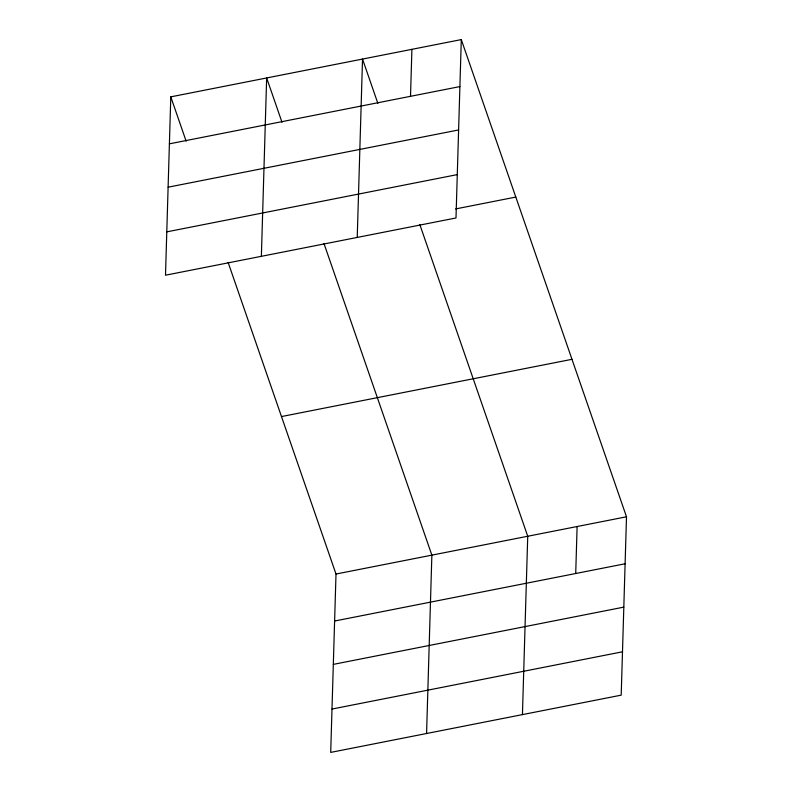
<?xml version="1.0" encoding="UTF-8"?>
<svg xmlns="http://www.w3.org/2000/svg" width="792" height="792" viewBox="0 0 792 792"><rect width="100%" height="100%" fill="white"/><g stroke="black" fill="none" stroke-linecap="round" stroke-linejoin="round"><path stroke-width="1.19" d="M170.795 96.852L165.498 275.21L455.994 217.968L461.291 39.6L170.795 96.852L186.14 141.174M261.37 256.321L266.656 77.953L282.002 122.285M228.106 262.37L336.006 574.032L330.709 752.4L621.205 695.148L626.502 516.79L461.291 39.6M357.232 237.432L362.528 59.063L377.873 103.386M410.513 96.317L411.909 49.332M426.571 733.511L431.868 555.143L323.968 243.481M522.433 714.622L527.729 536.253L419.829 224.591M575.715 573.507L577.111 526.522M169.399 143.837L459.895 86.585M168.112 187.189L458.608 129.947M166.785 231.858L457.281 174.616M455.588 208.94L515.81 197.069M281.487 416.562L571.982 359.311M336.006 574.032L626.502 516.79M334.61 621.027L625.106 563.775M333.323 664.379L623.819 607.127M331.997 709.048L622.492 651.796"/></g></svg>
